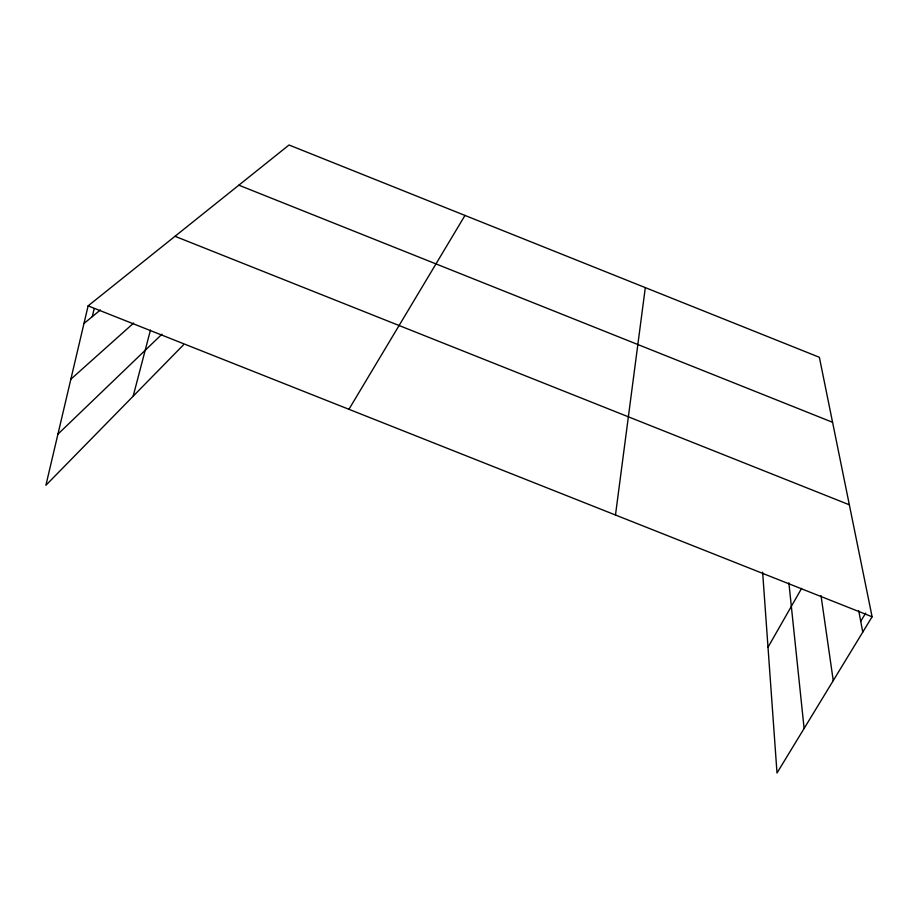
<?xml version="1.0" encoding="UTF-8"?>
<svg xmlns="http://www.w3.org/2000/svg" width="918" height="918" viewBox="0 0 918 918"><rect width="100%" height="100%" fill="white"/><g stroke="black" fill="none" stroke-linecap="round" stroke-linejoin="round"><path stroke-width="1.38" d="M615.485 515.009L645.308 287.609M762.629 572.132L777.007 773.002L872.1 616.781L819.361 357.286L289.021 144.998L88.117 305.866L45.9 485.266L183.485 344.835M92.282 316.653L94.187 308.609M133.167 396.197L150.46 330.113M767.999 647.259L801.632 588.358M348.932 409.302L464.99 215.432M860.728 621.302L865.685 613.109M57.926 434.157L161.958 334.198M70.858 379.214L133.672 323.044M83.963 323.492L100.372 309.986M88.117 305.866L872.1 616.781M238.841 185.172L832.569 422.291M175.005 236.293L849.345 504.797M858.743 610.757L862.759 632.123M821.025 595.644L833.246 680.617M788.883 582.838L804.111 728.479"/></g></svg>
